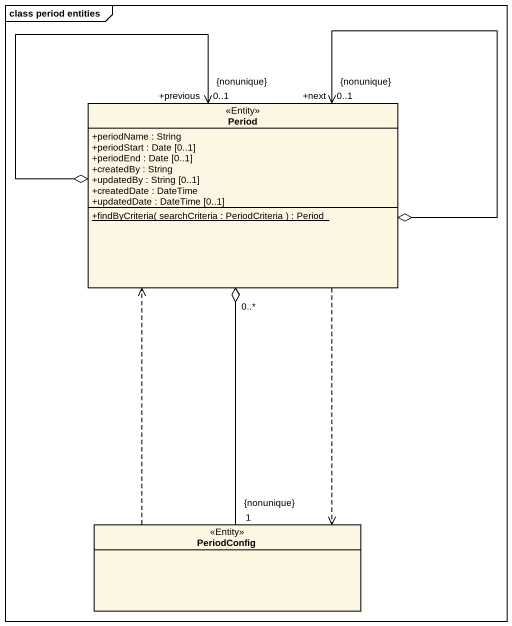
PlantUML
@startuml
mainframe class period entities
hide circle
hide empty members
skinparam classAttributeIconSize 0
class Period <<Entity>> {
  +periodName : String
  +periodStart : Date [0..1]
  +periodEnd : Date [0..1]
  +createdBy : String
  +updatedBy : String [0..1]
  +createdDate : DateTime
  +updatedDate : DateTime [0..1]
  {static} +findByCriteria( searchCriteria : PeriodCriteria ) : Period
}
class PeriodConfig <<Entity>>
Period o--> "0..1\n+next\n{nonunique}" Period
Period o--> "0..1\n{nonunique}\n+previous" Period
Period "0..*" o-- "1\n{nonunique}" PeriodConfig
Period ..> PeriodConfig
PeriodConfig .up.> Period
@enduml
